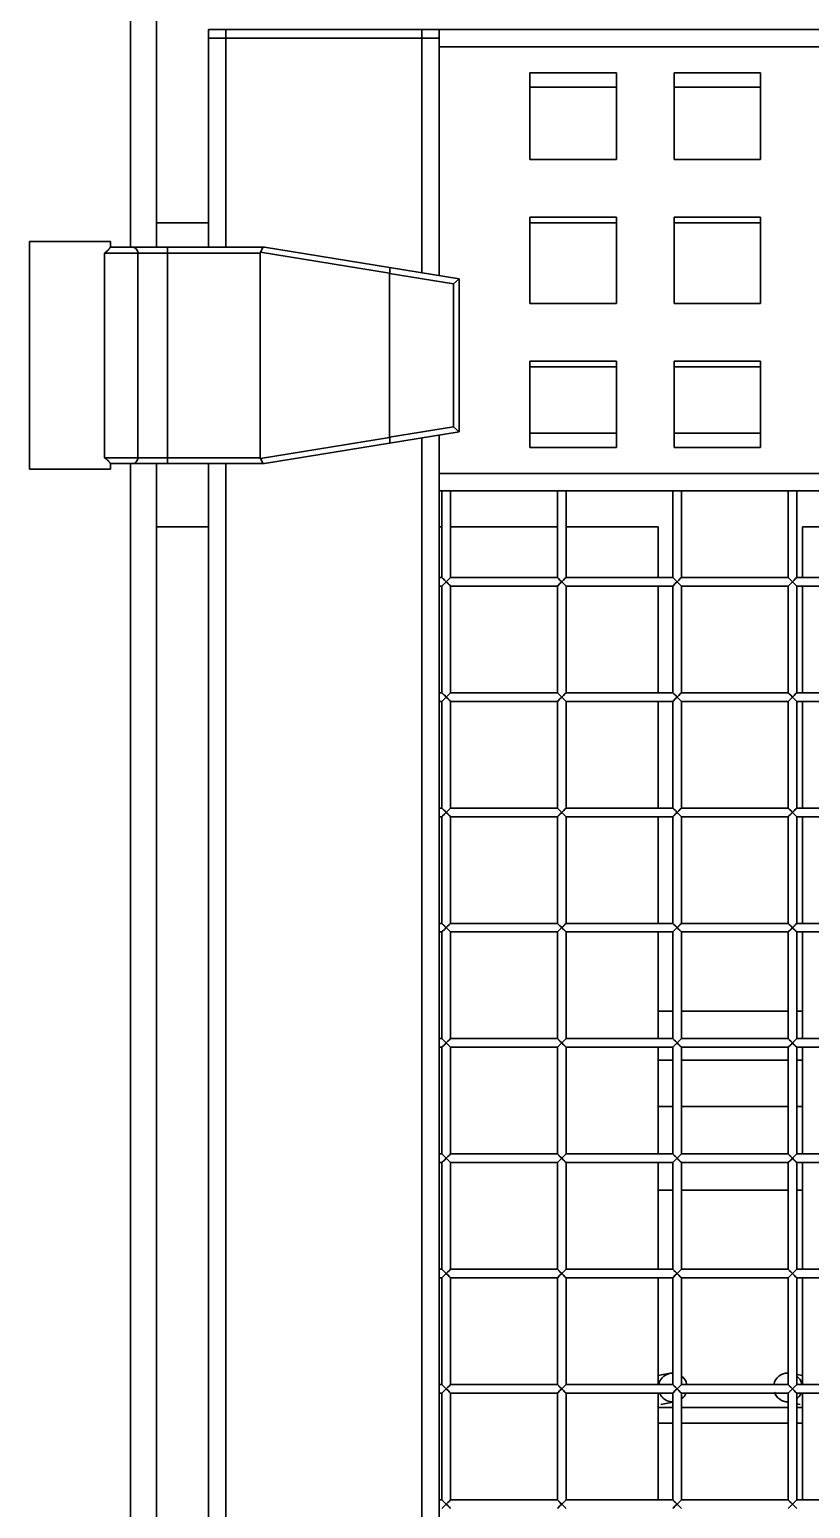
# Model space of a CAD drawing. Header units: millimetres. Extents: x 32496 to 166256, y 3504 to 23939.
# Drawn here: x 46751 to 47021, y 12787 to 13300 of the extents above; entities that cross this region are included whole.
import ezdxf

# ---------------------------------------------------------------- set-up
doc = ezdxf.new("R2010")
doc.units = ezdxf.units.MM
doc.layers.get('0').update_dxf_attribs({"lineweight": 35})

msp = doc.modelspace()

# ---------------------------------------------------------------- linework, layer by layer
at = {"linetype": 'Continuous'}
for p, q in [((46785.64, 13396.575), (46785.64, 13224.575)), ((46794.64, 13316.575), (46794.64, 13224.575)), ((46812.64, 13297.075), (46812.64, 13300.075)), ((46892.64, 13300.075), (46812.64, 13300.075)), ((46812.64, 13224.575), (46812.64, 13297.075)), ((46892.64, 13297.075), (46812.64, 13297.075)), ((46812.64, 13297.075), (46892.64, 13297.075)), ((46818.64, 13300.075), (46818.64, 13297.075)), ((46818.64, 13297.075), (46818.64, 13224.575)), ((46886.64, 13297.075), (46886.64, 13300.075)), ((46886.64, 13215.694), (46886.64, 13297.075)), ((46892.64, 13214.716), (46892.64, 13300.075)), ((46892.64, 13300.075), (47518.64, 13300.075)), ((47518.64, 13294.075), (46892.64, 13294.075)), ((46924.14, 13285.075), (46924.14, 13255.075)), ((46954.14, 13285.075), (46924.14, 13285.075)), ((46954.14, 13255.075), (46954.14, 13285.075)), ((46974.14, 13285.075), (46974.14, 13255.075)), ((47004.14, 13285.075), (46974.14, 13285.075)), ((47004.14, 13255.075), (47004.14, 13285.075)), ((46924.14, 13280.075), (46954.14, 13280.075)), ((46974.14, 13280.075), (47004.14, 13280.075)), ((46924.14, 13255.075), (46954.14, 13255.075)), ((46974.14, 13255.075), (47004.14, 13255.075)), ((46924.14, 13235.075), (46924.14, 13205.075)), ((46954.14, 13235.075), (46924.14, 13235.075)), ((46954.14, 13205.075), (46954.14, 13235.075)), ((46974.14, 13235.075), (46974.14, 13205.075)), ((47004.14, 13235.075), (46974.14, 13235.075)), ((47004.14, 13205.075), (47004.14, 13235.075)), ((46794.64, 13233.075), (46812.64, 13233.075)), ((46924.14, 13233.075), (46954.14, 13233.075)), ((46974.14, 13233.075), (47004.14, 13233.075)), ((46750.64, 13147.575), (46750.64, 13226.575)), ((46778.64, 13226.575), (46750.64, 13226.575)), ((46778.64, 13224.575), (46778.64, 13226.575)), ((46778.64, 13224.575), (46832.14, 13224.575)), ((46798.463, 13224.575), (46798.463, 13149.575)), ((46832.14, 13224.575), (46899.64, 13213.575)), ((46776.671, 13222.575), (46776.671, 13151.575)), ((46830.64, 13222.575), (46776.671, 13222.575)), ((46788.151, 13151.575), (46788.151, 13222.575)), ((46830.64, 13222.575), (46830.64, 13151.575)), ((46830.721, 13222.858), (46875.446, 13215.57)), ((46875.44, 13215.493), (46875.44, 13158.658)), ((46875.44, 13215.493), (46897.64, 13211.875)), ((46899.64, 13213.575), (46897.64, 13211.875)), ((46897.64, 13162.276), (46897.64, 13211.875)), ((46899.64, 13213.575), (46899.64, 13160.575)), ((46924.14, 13205.075), (46954.14, 13205.075)), ((46974.14, 13205.075), (47004.14, 13205.075)), ((46924.14, 13185.075), (46924.14, 13155.075)), ((46954.14, 13185.075), (46924.14, 13185.075)), ((46924.14, 13183.075), (46954.14, 13183.075)), ((46954.14, 13155.075), (46954.14, 13185.075)), ((46974.14, 13185.075), (46974.14, 13155.075)), ((47004.14, 13185.075), (46974.14, 13185.075)), ((46974.14, 13183.075), (47004.14, 13183.075)), ((47004.14, 13155.075), (47004.14, 13185.075)), ((46875.446, 13158.581), (46830.721, 13151.293)), ((46832.14, 13149.575), (46899.64, 13160.575)), ((46897.64, 13162.276), (46875.44, 13158.658)), ((46886.64, 12515.694), (46886.64, 13158.457)), ((46892.64, 13140.075), (46892.64, 13159.435)), ((46899.64, 13160.575), (46897.64, 13162.276)), ((46954.14, 13160.075), (46924.14, 13160.075)), ((47004.14, 13160.075), (46974.14, 13160.075)), ((46924.14, 13155.075), (46954.14, 13155.075)), ((46974.14, 13155.075), (47004.14, 13155.075)), ((46750.64, 13147.575), (46778.64, 13147.575)), ((46776.671, 13151.575), (46830.64, 13151.575)), ((46778.64, 13149.576), (46778.64, 13147.575)), ((46778.64, 13149.575), (46832.14, 13149.575)), ((46785.64, 13149.575), (46785.64, 12524.575)), ((46794.64, 13149.575), (46794.64, 12524.575)), ((46812.64, 12524.575), (46812.64, 13149.575)), ((46818.64, 13149.575), (46818.64, 12524.575)), ((46892.64, 13146.075), (47518.64, 13146.075)), ((46892.64, 13140.075), (46892.64, 12514.553)), ((47518.64, 13140.075), (46892.64, 13140.075)), ((46893.64, 13140.075), (46893.64, 13110.075)), ((46896.64, 13140.075), (46896.64, 13110.075)), ((46933.64, 13140.075), (46933.64, 13110.075)), ((46936.64, 13140.075), (46936.64, 13110.075)), ((46973.64, 13140.075), (46973.64, 13110.075)), ((46976.64, 13140.075), (46976.64, 13110.075)), ((47013.64, 13140.075), (47013.64, 13110.075)), ((47016.64, 13140.075), (47016.64, 13110.075)), ((46812.64, 13127.575), (46794.64, 13127.575)), ((46893.64, 13127.575), (46892.64, 13127.575)), ((46933.64, 13127.575), (46896.64, 13127.575)), ((46968.64, 13127.575), (46936.64, 13127.575)), ((46968.64, 13110.075), (46968.64, 13127.575)), ((47018.64, 13127.575), (47018.64, 13110.075)), ((47053.64, 13127.575), (47018.64, 13127.575)), ((46892.64, 13110.075), (46893.64, 13110.075)), ((46892.64, 13107.075), (46893.64, 13107.075)), ((46893.64, 13107.075), (46896.64, 13110.075)), ((46893.64, 13110.075), (46896.64, 13107.075)), ((46893.64, 13107.075), (46893.64, 13070.075)), ((46893.756, 13107.192), (46894.55, 13107.986)), ((46894.55, 13107.986), (46895.14, 13108.575)), ((46896.64, 13110.075), (46896.209, 13109.645)), ((46896.64, 13110.075), (46933.64, 13110.075)), ((46896.64, 13107.075), (46896.64, 13070.075)), ((46896.64, 13107.075), (46933.64, 13107.075)), ((46933.64, 13107.075), (46936.64, 13110.075)), ((46933.64, 13110.075), (46936.64, 13107.075)), ((46933.64, 13107.075), (46933.64, 13070.075)), ((46933.756, 13107.192), (46934.55, 13107.986)), ((46934.55, 13107.986), (46935.14, 13108.575)), ((46936.64, 13110.075), (46936.209, 13109.645)), ((46936.64, 13110.075), (46973.64, 13110.075)), ((46936.64, 13107.075), (46936.64, 13070.075)), ((46936.64, 13107.075), (46973.64, 13107.075)), ((46968.64, 13070.075), (46968.64, 13107.075)), ((46973.64, 13107.075), (46976.64, 13110.075)), ((46973.64, 13110.075), (46976.64, 13107.075)), ((46973.64, 13107.075), (46973.64, 13070.075)), ((46973.756, 13107.192), (46974.55, 13107.986)), ((46974.55, 13107.986), (46975.14, 13108.575)), ((46976.64, 13110.075), (46976.209, 13109.645)), ((46976.64, 13110.075), (47013.64, 13110.075)), ((46976.64, 13107.075), (46976.64, 13070.075)), ((46976.64, 13107.075), (47013.64, 13107.075)), ((47013.64, 13107.075), (47016.64, 13110.075)), ((47013.64, 13110.075), (47016.64, 13107.075)), ((47013.64, 13107.075), (47013.64, 13070.075)), ((47013.756, 13107.192), (47014.55, 13107.986)), ((47014.55, 13107.986), (47015.14, 13108.575)), ((47016.64, 13110.075), (47016.209, 13109.645)), ((47016.64, 13110.075), (47053.64, 13110.075)), ((47016.64, 13107.075), (47016.64, 13070.075)), ((47016.64, 13107.075), (47053.64, 13107.075)), ((47018.64, 13107.075), (47018.64, 13070.075)), ((46892.64, 13070.075), (46893.64, 13070.075)), ((46893.64, 13067.075), (46896.64, 13070.075)), ((46893.64, 13070.075), (46896.64, 13067.075)), ((46896.64, 13070.075), (46896.209, 13069.645)), ((46896.64, 13070.075), (46933.64, 13070.075)), ((46933.64, 13067.075), (46936.64, 13070.075)), ((46933.64, 13070.075), (46936.64, 13067.075)), ((46936.64, 13070.075), (46936.209, 13069.645)), ((46936.64, 13070.075), (46973.64, 13070.075)), ((46973.64, 13067.075), (46976.64, 13070.075)), ((46973.64, 13070.075), (46976.64, 13067.075)), ((46976.64, 13070.075), (46976.209, 13069.645)), ((46976.64, 13070.075), (47013.64, 13070.075)), ((47013.64, 13067.075), (47016.64, 13070.075)), ((47013.64, 13070.075), (47016.64, 13067.075)), ((47016.64, 13070.075), (47016.209, 13069.645)), ((47016.64, 13070.075), (47053.64, 13070.075)), ((46892.64, 13067.075), (46893.64, 13067.075)), ((46893.64, 13067.075), (46893.64, 13030.075)), ((46893.756, 13067.192), (46894.55, 13067.986)), ((46894.55, 13067.986), (46895.14, 13068.575)), ((46896.64, 13067.075), (46896.64, 13030.075)), ((46896.64, 13067.075), (46933.64, 13067.075)), ((46933.64, 13067.075), (46933.64, 13030.075)), ((46933.756, 13067.192), (46934.55, 13067.986)), ((46934.55, 13067.986), (46935.14, 13068.575)), ((46936.64, 13067.075), (46936.64, 13030.075)), ((46936.64, 13067.075), (46973.64, 13067.075)), ((46968.64, 13030.075), (46968.64, 13067.075)), ((46973.64, 13067.075), (46973.64, 13030.075)), ((46973.756, 13067.192), (46974.55, 13067.986)), ((46974.55, 13067.986), (46975.14, 13068.575)), ((46976.64, 13067.075), (46976.64, 13030.075)), ((46976.64, 13067.075), (47013.64, 13067.075)), ((47013.64, 13067.075), (47013.64, 13030.075)), ((47013.756, 13067.192), (47014.55, 13067.986)), ((47014.55, 13067.986), (47015.14, 13068.575)), ((47016.64, 13067.075), (47016.64, 13030.075)), ((47016.64, 13067.075), (47053.64, 13067.075)), ((47018.64, 13067.075), (47018.64, 13030.075)), ((46892.64, 13030.075), (46893.64, 13030.075)), ((46893.64, 13027.075), (46896.64, 13030.075)), ((46893.64, 13030.075), (46896.64, 13027.075)), ((46896.64, 13030.075), (46896.209, 13029.645)), ((46896.64, 13030.075), (46933.64, 13030.075)), ((46933.64, 13027.075), (46936.64, 13030.075)), ((46933.64, 13030.075), (46936.64, 13027.075)), ((46936.64, 13030.075), (46936.209, 13029.645)), ((46936.64, 13030.075), (46973.64, 13030.075)), ((46973.64, 13027.075), (46976.64, 13030.075)), ((46973.64, 13030.075), (46976.64, 13027.075)), ((46976.64, 13030.075), (46976.209, 13029.645)), ((46976.64, 13030.075), (47013.64, 13030.075)), ((47013.64, 13027.075), (47016.64, 13030.075)), ((47013.64, 13030.075), (47016.64, 13027.075)), ((47016.64, 13030.075), (47016.209, 13029.645)), ((47016.64, 13030.075), (47053.64, 13030.075)), ((46892.64, 13027.075), (46893.64, 13027.075)), ((46893.64, 13027.075), (46893.64, 12990.075)), ((46893.756, 13027.192), (46894.55, 13027.986)), ((46894.55, 13027.986), (46895.14, 13028.575)), ((46896.64, 13027.075), (46896.64, 12990.075)), ((46896.64, 13027.075), (46933.64, 13027.075)), ((46933.64, 13027.075), (46933.64, 12990.075)), ((46933.756, 13027.192), (46934.55, 13027.986)), ((46934.55, 13027.986), (46935.14, 13028.575)), ((46936.64, 13027.075), (46936.64, 12990.075)), ((46936.64, 13027.075), (46973.64, 13027.075)), ((46968.64, 12990.075), (46968.64, 13027.075)), ((46973.64, 13027.075), (46973.64, 12990.075)), ((46973.756, 13027.192), (46974.55, 13027.986)), ((46974.55, 13027.986), (46975.14, 13028.575)), ((46976.64, 13027.075), (46976.64, 12990.075)), ((46976.64, 13027.075), (47013.64, 13027.075)), ((47013.64, 13027.075), (47013.64, 12990.075)), ((47013.756, 13027.192), (47014.55, 13027.986)), ((47014.55, 13027.986), (47015.14, 13028.575)), ((47016.64, 13027.075), (47016.64, 12990.075)), ((47016.64, 13027.075), (47053.64, 13027.075)), ((47018.64, 13027.075), (47018.64, 12990.075)), ((46892.64, 12990.075), (46893.64, 12990.075)), ((46893.64, 12987.075), (46896.64, 12990.075)), ((46893.64, 12990.075), (46896.64, 12987.075)), ((46893.756, 12987.192), (46894.55, 12987.986)), ((46894.55, 12987.986), (46895.14, 12988.575)), ((46896.64, 12990.075), (46896.209, 12989.645)), ((46896.64, 12990.075), (46933.64, 12990.075)), ((46933.64, 12987.075), (46936.64, 12990.075)), ((46933.64, 12990.075), (46936.64, 12987.075)), ((46933.756, 12987.192), (46934.55, 12987.986)), ((46934.55, 12987.986), (46935.14, 12988.575)), ((46936.64, 12990.075), (46936.209, 12989.645)), ((46936.64, 12990.075), (46973.64, 12990.075)), ((46973.64, 12987.075), (46976.64, 12990.075)), ((46973.64, 12990.075), (46976.64, 12987.075)), ((46973.756, 12987.192), (46974.55, 12987.986)), ((46974.55, 12987.986), (46975.14, 12988.575)), ((46976.64, 12990.075), (46976.209, 12989.645)), ((46976.64, 12990.075), (47013.64, 12990.075)), ((47013.64, 12987.075), (47016.64, 12990.075)), ((47013.64, 12990.075), (47016.64, 12987.075)), ((47013.756, 12987.192), (47014.55, 12987.986)), ((47014.55, 12987.986), (47015.14, 12988.575)), ((47016.64, 12990.075), (47016.209, 12989.645)), ((47016.64, 12990.075), (47053.64, 12990.075)), ((46892.64, 12987.075), (46893.64, 12987.075)), ((46893.64, 12987.075), (46893.64, 12950.075)), ((46896.64, 12987.075), (46896.64, 12950.075)), ((46896.64, 12987.075), (46933.64, 12987.075)), ((46933.64, 12987.075), (46933.64, 12950.075)), ((46936.64, 12987.075), (46936.64, 12950.075)), ((46936.64, 12987.075), (46973.64, 12987.075)), ((46968.64, 12950.075), (46968.64, 12987.075)), ((46973.64, 12987.075), (46973.64, 12950.075)), ((46976.64, 12987.075), (46976.64, 12950.075)), ((46976.64, 12987.075), (47013.64, 12987.075)), ((47013.64, 12987.075), (47013.64, 12950.075)), ((47016.64, 12987.075), (47053.64, 12987.075)), ((47016.64, 12987.075), (47016.64, 12950.075)), ((47018.64, 12987.075), (47018.64, 12950.075)), ((46973.64, 12959.575), (46968.64, 12959.575)), ((47013.64, 12959.575), (46976.64, 12959.575)), ((47018.64, 12959.575), (47016.64, 12959.575)), ((46892.64, 12950.075), (46893.64, 12950.075)), ((46892.64, 12947.075), (46893.64, 12947.075)), ((46893.64, 12947.075), (46896.64, 12950.075)), ((46893.64, 12950.075), (46896.64, 12947.075)), ((46893.64, 12947.075), (46893.64, 12910.075)), ((46893.756, 12947.192), (46894.55, 12947.986)), ((46894.55, 12947.986), (46895.14, 12948.575)), ((46896.64, 12950.075), (46896.209, 12949.645)), ((46896.64, 12950.075), (46933.64, 12950.075)), ((46896.64, 12947.075), (46896.64, 12910.075)), ((46896.64, 12947.075), (46933.64, 12947.075)), ((46933.64, 12947.075), (46936.64, 12950.075)), ((46933.64, 12950.075), (46936.64, 12947.075)), ((46933.64, 12947.075), (46933.64, 12910.075)), ((46933.756, 12947.192), (46934.55, 12947.986)), ((46934.55, 12947.986), (46935.14, 12948.575)), ((46936.64, 12950.075), (46936.209, 12949.645)), ((46936.64, 12950.075), (46973.64, 12950.075)), ((46936.64, 12947.075), (46936.64, 12910.075)), ((46936.64, 12947.075), (46973.64, 12947.075)), ((46968.64, 12910.075), (46968.64, 12947.075)), ((46973.64, 12947.075), (46976.64, 12950.075)), ((46973.64, 12950.075), (46976.64, 12947.075)), ((46973.64, 12947.075), (46973.64, 12910.075)), ((46973.756, 12947.192), (46974.55, 12947.986)), ((46974.55, 12947.986), (46975.14, 12948.575)), ((46976.64, 12950.075), (46976.209, 12949.645)), ((46976.64, 12950.075), (47013.64, 12950.075)), ((46976.64, 12947.075), (46976.64, 12910.075)), ((46976.64, 12947.075), (47013.64, 12947.075)), ((47013.64, 12947.075), (47016.64, 12950.075)), ((47013.64, 12950.075), (47016.64, 12947.075)), ((47013.64, 12947.075), (47013.64, 12910.075)), ((47013.756, 12947.192), (47014.55, 12947.986)), ((47014.55, 12947.986), (47015.14, 12948.575)), ((47016.64, 12950.075), (47016.209, 12949.645)), ((47016.64, 12950.075), (47053.64, 12950.075)), ((47016.64, 12947.075), (47053.64, 12947.075)), ((47016.64, 12947.075), (47016.64, 12910.075)), ((47018.64, 12947.075), (47018.64, 12910.075)), ((46973.64, 12942.575), (46968.64, 12942.575)), ((47013.64, 12942.575), (46976.64, 12942.575)), ((47018.64, 12942.575), (47016.64, 12942.575)), ((46973.64, 12926.575), (46968.64, 12926.575)), ((47013.64, 12926.575), (46976.64, 12926.575)), ((47018.64, 12926.575), (47016.64, 12926.575)), ((46892.64, 12910.075), (46893.64, 12910.075)), ((46892.64, 12907.075), (46893.64, 12907.075)), ((46893.64, 12907.075), (46896.64, 12910.075)), ((46893.64, 12910.075), (46896.64, 12907.075)), ((46893.64, 12907.075), (46893.64, 12870.075)), ((46893.756, 12907.192), (46894.55, 12907.986)), ((46894.55, 12907.986), (46895.14, 12908.575)), ((46896.64, 12910.075), (46896.209, 12909.645)), ((46896.64, 12910.075), (46933.64, 12910.075)), ((46896.64, 12907.075), (46896.64, 12870.075)), ((46896.64, 12907.075), (46933.64, 12907.075)), ((46933.64, 12907.075), (46936.64, 12910.075)), ((46933.64, 12910.075), (46936.64, 12907.075)), ((46933.64, 12907.075), (46933.64, 12870.075)), ((46933.756, 12907.192), (46934.55, 12907.986)), ((46934.55, 12907.986), (46935.14, 12908.575)), ((46936.64, 12910.075), (46936.209, 12909.645)), ((46936.64, 12910.075), (46973.64, 12910.075)), ((46936.64, 12907.075), (46936.64, 12870.075)), ((46936.64, 12907.075), (46973.64, 12907.075)), ((46968.64, 12870.075), (46968.64, 12907.075)), ((46973.64, 12907.075), (46976.64, 12910.075)), ((46973.64, 12910.075), (46976.64, 12907.075)), ((46973.64, 12907.075), (46973.64, 12870.075)), ((46973.756, 12907.192), (46974.55, 12907.986)), ((46974.55, 12907.986), (46975.14, 12908.575)), ((46976.64, 12910.075), (46976.209, 12909.645)), ((46976.64, 12910.075), (47013.64, 12910.075)), ((46976.64, 12907.075), (46976.64, 12870.075)), ((46976.64, 12907.075), (47013.64, 12907.075)), ((47013.64, 12907.075), (47016.64, 12910.075)), ((47013.64, 12910.075), (47016.64, 12907.075)), ((47013.64, 12907.075), (47013.64, 12870.075)), ((47013.756, 12907.192), (47014.55, 12907.986)), ((47014.55, 12907.986), (47015.14, 12908.575)), ((47016.64, 12910.075), (47016.209, 12909.645)), ((47016.64, 12910.075), (47053.64, 12910.075)), ((47016.64, 12907.075), (47053.64, 12907.075)), ((47016.64, 12907.075), (47016.64, 12870.075)), ((47018.64, 12907.075), (47018.64, 12870.075)), ((46973.64, 12897.575), (46968.64, 12897.575)), ((47013.64, 12897.575), (46976.64, 12897.575)), ((47018.64, 12897.575), (47016.64, 12897.575)), ((46892.64, 12870.075), (46893.64, 12870.075)), ((46893.64, 12867.075), (46896.64, 12870.075)), ((46893.64, 12870.075), (46896.64, 12867.075)), ((46896.64, 12870.075), (46896.209, 12869.645)), ((46896.64, 12870.075), (46933.64, 12870.075)), ((46933.64, 12867.075), (46936.64, 12870.075)), ((46933.64, 12870.075), (46936.64, 12867.075)), ((46936.64, 12870.075), (46936.209, 12869.645)), ((46936.64, 12870.075), (46973.64, 12870.075)), ((46973.64, 12867.075), (46976.64, 12870.075)), ((46973.64, 12870.075), (46976.64, 12867.075)), ((46976.64, 12870.075), (46976.209, 12869.645)), ((46976.64, 12870.075), (47013.64, 12870.075)), ((47013.64, 12867.075), (47016.64, 12870.075)), ((47013.64, 12870.075), (47016.64, 12867.075)), ((47016.64, 12870.075), (47016.209, 12869.645)), ((47016.64, 12870.075), (47053.64, 12870.075)), ((46892.64, 12867.075), (46893.64, 12867.075)), ((46893.64, 12867.075), (46893.64, 12830.075)), ((46893.756, 12867.192), (46894.55, 12867.986)), ((46894.55, 12867.986), (46895.14, 12868.575)), ((46896.64, 12867.075), (46896.64, 12830.075)), ((46896.64, 12867.075), (46933.64, 12867.075)), ((46933.64, 12867.075), (46933.64, 12830.075)), ((46933.756, 12867.192), (46934.55, 12867.986)), ((46934.55, 12867.986), (46935.14, 12868.575)), ((46936.64, 12867.075), (46936.64, 12830.075)), ((46936.64, 12867.075), (46973.64, 12867.075)), ((46968.64, 12830.075), (46968.64, 12867.075)), ((46973.64, 12867.075), (46973.64, 12830.075)), ((46973.756, 12867.192), (46974.55, 12867.986)), ((46974.55, 12867.986), (46975.14, 12868.575)), ((46976.64, 12867.075), (46976.64, 12830.075)), ((46976.64, 12867.075), (47013.64, 12867.075)), ((47013.64, 12867.075), (47013.64, 12830.075)), ((47013.756, 12867.192), (47014.55, 12867.986)), ((47014.55, 12867.986), (47015.14, 12868.575)), ((47016.64, 12867.075), (47053.64, 12867.075)), ((47016.64, 12867.075), (47016.64, 12830.075)), ((47018.64, 12867.075), (47018.64, 12830.075)), ((46892.64, 12830.075), (46893.64, 12830.075)), ((46893.64, 12827.075), (46896.64, 12830.075)), ((46893.64, 12830.075), (46896.64, 12827.075)), ((46896.64, 12830.075), (46896.209, 12829.645)), ((46896.64, 12830.075), (46933.64, 12830.075)), ((46933.64, 12827.075), (46936.64, 12830.075)), ((46933.64, 12830.075), (46936.64, 12827.075)), ((46936.64, 12830.075), (46936.209, 12829.645)), ((46936.64, 12830.075), (46973.64, 12830.075)), ((46968.64, 12833.208), (46972.725, 12834.002)), ((46973.64, 12827.075), (46976.64, 12830.075)), ((46973.64, 12830.075), (46976.64, 12827.075)), ((46976.64, 12830.075), (46976.209, 12829.645)), ((46976.64, 12830.075), (47013.64, 12830.075)), ((47013.64, 12827.075), (47016.64, 12830.075)), ((47013.64, 12830.075), (47016.64, 12827.075)), ((47016.64, 12830.075), (47016.209, 12829.645)), ((47016.64, 12833.597), (47018.64, 12833.208)), ((47016.64, 12830.075), (47053.64, 12830.075)), ((46892.64, 12827.075), (46893.64, 12827.075)), ((46893.64, 12827.075), (46893.64, 12790.075)), ((46893.756, 12827.192), (46894.55, 12827.986)), ((46894.55, 12827.986), (46895.14, 12828.575)), ((46896.64, 12827.075), (46896.64, 12790.075)), ((46896.64, 12827.075), (46933.64, 12827.075)), ((46933.64, 12827.075), (46933.64, 12790.075)), ((46933.756, 12827.192), (46934.55, 12827.986)), ((46934.55, 12827.986), (46935.14, 12828.575)), ((46936.64, 12827.075), (46936.64, 12790.075)), ((46936.64, 12827.075), (46973.64, 12827.075)), ((46968.64, 12790.075), (46968.64, 12827.075)), ((46969.495, 12823.187), (46973.64, 12823.993)), ((46973.64, 12827.075), (46973.64, 12790.075)), ((46973.756, 12827.192), (46974.55, 12827.986)), ((46974.55, 12827.986), (46975.14, 12828.575)), ((46976.64, 12827.075), (46976.64, 12790.075)), ((46976.64, 12827.075), (47013.64, 12827.075)), ((47012.646, 12824.186), (47013.64, 12823.993)), ((47013.64, 12827.075), (47013.64, 12790.075)), ((47013.756, 12827.192), (47014.55, 12827.986)), ((47014.55, 12827.986), (47015.14, 12828.575)), ((47016.64, 12827.075), (47053.64, 12827.075)), ((47016.64, 12827.075), (47016.64, 12790.075)), ((47018.64, 12827.075), (47018.64, 12790.075)), ((46968.64, 12822.138), (46973.64, 12822.138)), ((46976.64, 12822.138), (47013.64, 12822.138)), ((47016.64, 12823.41), (47017.785, 12823.187)), ((47016.64, 12822.138), (47018.64, 12822.138)), ((46973.64, 12816.7), (46968.64, 12816.7)), ((47013.64, 12816.7), (46976.64, 12816.7)), ((47018.64, 12816.7), (47016.64, 12816.7)), ((46892.64, 12790.075), (46893.64, 12790.075)), ((46893.64, 12787.075), (46896.64, 12790.075)), ((46893.64, 12790.075), (46896.64, 12787.075)), ((46893.756, 12787.192), (46894.55, 12787.986)), ((46894.55, 12787.986), (46895.14, 12788.575)), ((46896.64, 12790.075), (46896.209, 12789.645)), ((46896.64, 12790.075), (46933.64, 12790.075)), ((46933.64, 12787.075), (46936.64, 12790.075)), ((46933.64, 12790.075), (46936.64, 12787.075)), ((46933.756, 12787.192), (46934.55, 12787.986)), ((46934.55, 12787.986), (46935.14, 12788.575)), ((46936.64, 12790.075), (46936.209, 12789.645)), ((46936.64, 12790.075), (46973.64, 12790.075)), ((46973.64, 12787.075), (46976.64, 12790.075)), ((46973.64, 12790.075), (46976.64, 12787.075)), ((46973.756, 12787.192), (46974.55, 12787.986)), ((46974.55, 12787.986), (46975.14, 12788.575)), ((46976.64, 12790.075), (46976.209, 12789.645)), ((46976.64, 12790.075), (47013.64, 12790.075)), ((47013.64, 12787.075), (47016.64, 12790.075)), ((47013.64, 12790.075), (47016.64, 12787.075)), ((47013.756, 12787.192), (47014.55, 12787.986)), ((47014.55, 12787.986), (47015.14, 12788.575)), ((47016.64, 12790.075), (47016.209, 12789.645)), ((47016.64, 12790.075), (47053.64, 12790.075))]:
    msp.add_line(p, q, dxfattribs=at)
for points in [[(46895.14, 13108.575), (46894.553, 13109.162), (46894.077, 13109.638)], [(46896.209, 13109.645), (46895.72, 13109.155), (46895.14, 13108.575)], [(46895.14, 13108.575), (46895.731, 13107.985), (46896.2, 13107.515), (46896.64, 13107.075)], [(46935.14, 13108.575), (46934.553, 13109.162), (46934.077, 13109.638)], [(46936.209, 13109.645), (46935.72, 13109.155), (46935.14, 13108.575)], [(46935.14, 13108.575), (46935.731, 13107.985), (46936.2, 13107.515), (46936.64, 13107.075)], [(46975.14, 13108.575), (46974.553, 13109.162), (46974.077, 13109.638)], [(46976.209, 13109.645), (46975.72, 13109.155), (46975.14, 13108.575)], [(46975.14, 13108.575), (46975.731, 13107.985), (46976.2, 13107.515), (46976.64, 13107.075)], [(47015.14, 13108.575), (47014.553, 13109.162), (47014.077, 13109.638)], [(47016.209, 13109.645), (47015.72, 13109.155), (47015.14, 13108.575)], [(47015.14, 13108.575), (47015.731, 13107.985), (47016.2, 13107.515), (47016.64, 13107.075)], [(46895.14, 13068.575), (46894.553, 13069.162), (46894.077, 13069.638)], [(46896.209, 13069.645), (46895.72, 13069.155), (46895.14, 13068.575)], [(46895.14, 13068.575), (46895.731, 13067.985), (46896.2, 13067.515), (46896.64, 13067.075)], [(46935.14, 13068.575), (46934.553, 13069.162), (46934.077, 13069.638)], [(46936.209, 13069.645), (46935.72, 13069.155), (46935.14, 13068.575)], [(46935.14, 13068.575), (46935.731, 13067.985), (46936.2, 13067.515), (46936.64, 13067.075)], [(46975.14, 13068.575), (46974.553, 13069.162), (46974.077, 13069.638)], [(46976.209, 13069.645), (46975.72, 13069.155), (46975.14, 13068.575)], [(46975.14, 13068.575), (46975.731, 13067.985), (46976.2, 13067.515), (46976.64, 13067.075)], [(47015.14, 13068.575), (47014.553, 13069.162), (47014.077, 13069.638)], [(47016.209, 13069.645), (47015.72, 13069.155), (47015.14, 13068.575)], [(47015.14, 13068.575), (47015.731, 13067.985), (47016.2, 13067.515)], [(46895.14, 13028.575), (46894.553, 13029.162), (46894.077, 13029.638)], [(46896.209, 13029.645), (46895.72, 13029.155), (46895.14, 13028.575)], [(46935.14, 13028.575), (46934.553, 13029.162), (46934.077, 13029.638)], [(46936.209, 13029.645), (46935.72, 13029.155), (46935.14, 13028.575)], [(46975.14, 13028.575), (46974.553, 13029.162), (46974.077, 13029.638)], [(46976.209, 13029.645), (46975.72, 13029.155), (46975.14, 13028.575)], [(47015.14, 13028.575), (47014.553, 13029.162), (47014.077, 13029.638)], [(47016.209, 13029.645), (47015.72, 13029.155), (47015.14, 13028.575)], [(46895.14, 13028.575), (46895.731, 13027.985), (46896.2, 13027.515), (46896.64, 13027.075)], [(46935.14, 13028.575), (46935.731, 13027.985), (46936.2, 13027.515), (46936.64, 13027.075)], [(46975.14, 13028.575), (46975.731, 13027.985), (46976.2, 13027.515)], [(47015.14, 13028.575), (47015.731, 13027.985), (47016.2, 13027.515)], [(46895.14, 12988.575), (46894.553, 12989.162), (46894.077, 12989.638)], [(46896.209, 12989.645), (46895.72, 12989.155), (46895.14, 12988.575)], [(46895.14, 12988.575), (46895.731, 12987.985), (46896.2, 12987.515), (46896.64, 12987.075)], [(46935.14, 12988.575), (46934.553, 12989.162), (46934.077, 12989.638)], [(46936.209, 12989.645), (46935.72, 12989.155), (46935.14, 12988.575)], [(46935.14, 12988.575), (46935.731, 12987.985), (46936.2, 12987.515)], [(46975.14, 12988.575), (46974.553, 12989.162), (46974.077, 12989.638)], [(46976.209, 12989.645), (46975.72, 12989.155), (46975.14, 12988.575)], [(46975.14, 12988.575), (46975.731, 12987.985), (46976.2, 12987.515)], [(47015.14, 12988.575), (47014.553, 12989.162), (47014.077, 12989.638)], [(47016.209, 12989.645), (47015.72, 12989.155), (47015.14, 12988.575)], [(47015.14, 12988.575), (47015.731, 12987.985), (47016.2, 12987.515), (47016.525, 12987.19)], [(46895.14, 12948.575), (46894.553, 12949.162), (46894.077, 12949.638)], [(46896.209, 12949.645), (46895.72, 12949.155), (46895.14, 12948.575)], [(46895.14, 12948.575), (46895.731, 12947.985), (46896.2, 12947.515), (46896.64, 12947.075)], [(46935.14, 12948.575), (46934.553, 12949.162), (46934.077, 12949.638)], [(46936.209, 12949.645), (46935.72, 12949.155), (46935.14, 12948.575)], [(46935.14, 12948.575), (46935.731, 12947.985), (46936.2, 12947.515)], [(46975.14, 12948.575), (46974.553, 12949.162), (46974.077, 12949.638)], [(46976.209, 12949.645), (46975.72, 12949.155), (46975.14, 12948.575)], [(46975.14, 12948.575), (46975.731, 12947.985), (46976.2, 12947.515), (46976.525, 12947.19)], [(47015.14, 12948.575), (47014.553, 12949.162), (47014.077, 12949.638)], [(47016.209, 12949.645), (47015.72, 12949.155), (47015.14, 12948.575)], [(47015.14, 12948.575), (47015.731, 12947.985), (47016.2, 12947.515), (47016.525, 12947.19)], [(46895.14, 12908.575), (46894.553, 12909.162), (46894.077, 12909.638)], [(46896.209, 12909.645), (46895.72, 12909.155), (46895.14, 12908.575)], [(46895.14, 12908.575), (46895.731, 12907.985), (46896.2, 12907.515), (46896.525, 12907.19)], [(46935.14, 12908.575), (46934.553, 12909.162), (46934.077, 12909.638)], [(46936.209, 12909.645), (46935.72, 12909.155), (46935.14, 12908.575)], [(46935.14, 12908.575), (46935.731, 12907.985), (46936.2, 12907.515), (46936.525, 12907.19)], [(46975.14, 12908.575), (46974.553, 12909.162), (46974.077, 12909.638)], [(46976.209, 12909.645), (46975.72, 12909.155), (46975.14, 12908.575)], [(46975.14, 12908.575), (46975.731, 12907.985), (46976.2, 12907.515), (46976.525, 12907.19)], [(47015.14, 12908.575), (47014.553, 12909.162), (47014.077, 12909.638)], [(47016.209, 12909.645), (47015.72, 12909.155), (47015.14, 12908.575)], [(47015.14, 12908.575), (47015.731, 12907.985), (47016.2, 12907.515), (47016.525, 12907.19)], [(46895.14, 12868.575), (46894.553, 12869.162), (46894.077, 12869.638)], [(46896.209, 12869.645), (46895.72, 12869.155), (46895.14, 12868.575)], [(46895.14, 12868.575), (46895.731, 12867.985), (46896.2, 12867.515), (46896.525, 12867.19)], [(46935.14, 12868.575), (46934.553, 12869.162), (46934.077, 12869.638)], [(46936.209, 12869.645), (46935.72, 12869.155), (46935.14, 12868.575)], [(46935.14, 12868.575), (46935.731, 12867.985), (46936.2, 12867.515), (46936.525, 12867.19)], [(46975.14, 12868.575), (46974.553, 12869.162), (46974.077, 12869.638)], [(46976.209, 12869.645), (46975.72, 12869.155), (46975.14, 12868.575)], [(46975.14, 12868.575), (46975.731, 12867.985), (46976.2, 12867.515), (46976.525, 12867.19)], [(47015.14, 12868.575), (47014.553, 12869.162), (47014.077, 12869.638)], [(47016.209, 12869.645), (47015.72, 12869.155), (47015.14, 12868.575)], [(47015.14, 12868.575), (47015.731, 12867.985), (47016.2, 12867.515), (47016.525, 12867.19)], [(46895.14, 12828.575), (46894.553, 12829.162), (46894.077, 12829.638)], [(46896.209, 12829.645), (46895.72, 12829.155), (46895.14, 12828.575)], [(46935.14, 12828.575), (46934.553, 12829.162), (46934.077, 12829.638)], [(46936.209, 12829.645), (46935.72, 12829.155), (46935.14, 12828.575)], [(46975.14, 12828.575), (46974.553, 12829.162), (46974.077, 12829.638)], [(46976.209, 12829.645), (46975.72, 12829.155), (46975.14, 12828.575)], [(47015.14, 12828.575), (47014.553, 12829.162), (47014.077, 12829.638)], [(47016.209, 12829.645), (47015.72, 12829.155), (47015.14, 12828.575)], [(46895.14, 12828.575), (46895.731, 12827.985), (46896.2, 12827.515), (46896.525, 12827.19)], [(46935.14, 12828.575), (46935.731, 12827.985), (46936.2, 12827.515), (46936.525, 12827.19)], [(46975.14, 12828.575), (46975.731, 12827.985), (46976.2, 12827.515), (46976.525, 12827.19)], [(47015.14, 12828.575), (47015.731, 12827.985), (47016.2, 12827.515), (47016.525, 12827.19)], [(46895.14, 12788.575), (46894.553, 12789.162), (46894.077, 12789.638)], [(46896.209, 12789.645), (46895.72, 12789.155), (46895.14, 12788.575)], [(46895.14, 12788.575), (46895.731, 12787.985), (46896.2, 12787.515), (46896.525, 12787.19)], [(46935.14, 12788.575), (46934.553, 12789.162), (46934.077, 12789.638)], [(46936.209, 12789.645), (46935.72, 12789.155), (46935.14, 12788.575)], [(46935.14, 12788.575), (46935.731, 12787.985), (46936.2, 12787.515), (46936.525, 12787.19)], [(46975.14, 12788.575), (46974.553, 12789.162), (46974.077, 12789.638)], [(46976.209, 12789.645), (46975.72, 12789.155), (46975.14, 12788.575)], [(46975.14, 12788.575), (46975.731, 12787.985), (46976.2, 12787.515), (46976.525, 12787.19)], [(47015.14, 12788.575), (47014.553, 12789.162), (47014.077, 12789.638)], [(47016.209, 12789.645), (47015.72, 12789.155), (47015.14, 12788.575)], [(47015.14, 12788.575), (47015.731, 12787.985), (47016.2, 12787.515), (47016.525, 12787.19)]]:
    msp.add_lwpolyline(points, dxfattribs=at)
for centre, start, end in [((46973.679, 12829.094), 87.50428, 168.12508), ((47013.6, 12829.094), 89.54047, 169), ((46973.679, 12829.094), 11, 52.33972), ((47013.6, 12829.094), 13.29403, 52.05675), ((46973.679, 12829.094), 205.3278, 267.37047), ((46973.679, 12829.094), 311.10299, 335.67069), ((47013.6, 12829.094), 199.42393, 270.47213), ((47013.6, 12829.094), 308.76742, 334.68437)]:
    msp.add_arc(centre, 5, start, end, dxfattribs=at)
for centre, major_axis, ratio, start_param, end_param in [((46838.785, 13222.575), (8.145, 0), 0.2455357, 2.9998821, 3.1415927), ((46883.585, 13214.165), (8.138, -1.411), 0.2419381, -3.1380278, -3.0996653), ((46883.585, 13159.986), (8.138, 1.411), 0.2419381, 3.0996653, 3.1380278), ((46838.785, 13151.575), (8.145, 0), 0.2455357, -3.1415927, -2.9998821)]:
    msp.add_ellipse(centre, major_axis=major_axis, ratio=ratio, start_param=start_param, end_param=end_param, dxfattribs=at)
for points, knots in [([(46776.671, 13222.575), (46776.821, 13222.686), (46777.104, 13222.907), (46777.493, 13223.242), (46777.828, 13223.563), (46778.107, 13223.859), (46778.302, 13224.089), (46778.428, 13224.252), (46778.502, 13224.353), (46778.56, 13224.438), (46778.598, 13224.498), (46778.619, 13224.535), (46778.63, 13224.554), (46778.636, 13224.567), (46778.64, 13224.573), (46778.64, 13224.575)], [0, 0, 0, 0, 0.1982754, 0.3806938, 0.5455653, 0.6907758, 0.8134789, 0.8652438, 0.9098414, 0.9465551, 0.9745353, 0.984937, 0.9927617, 0.9978387, 1, 1, 1, 1]), ([(46788.151, 13222.575), (46788.151, 13222.834), (46788.065, 13223.347), (46787.693, 13224.009), (46787.123, 13224.465), (46786.657, 13224.575), (46786.432, 13224.575)], [0, 0, 0, 0, 0.2672147, 0.5246358, 0.7676565, 1, 1, 1, 1]), ([(46831.994, 13224.575), (46831.923, 13224.575), (46831.785, 13224.563), (46831.596, 13224.467), (46831.449, 13224.301), (46831.263, 13223.988), (46831.045, 13223.489), (46830.847, 13223.074), (46830.721, 13222.858)], [0, 0, 0, 0, 0.0954914, 0.1815719, 0.2751296, 0.3866593, 0.6670272, 1, 1, 1, 1]), ([(46875.52, 13217.506), (46875.539, 13217.503), (46875.56, 13217.464), (46875.575, 13217.411), (46875.591, 13217.312), (46875.598, 13217.15), (46875.593, 13216.802), (46875.546, 13216.267), (46875.485, 13215.815), (46875.446, 13215.57)], [0, 0, 0, 0, 0.0295837, 0.0551746, 0.0889134, 0.1806036, 0.3027047, 0.6210402, 1, 1, 1, 1]), ([(46875.52, 13156.645), (46875.539, 13156.648), (46875.56, 13156.687), (46875.575, 13156.74), (46875.591, 13156.839), (46875.598, 13157.001), (46875.593, 13157.349), (46875.546, 13157.884), (46875.485, 13158.336), (46875.446, 13158.581)], [0, 0, 0, 0, 0.0295836, 0.0551744, 0.0889133, 0.1806036, 0.3027047, 0.6210402, 1, 1, 1, 1]), ([(46778.64, 13149.576), (46778.64, 13149.578), (46778.636, 13149.584), (46778.63, 13149.597), (46778.619, 13149.616), (46778.598, 13149.653), (46778.56, 13149.713), (46778.502, 13149.798), (46778.428, 13149.899), (46778.302, 13150.062), (46778.107, 13150.292), (46777.828, 13150.588), (46777.493, 13150.909), (46777.104, 13151.244), (46776.821, 13151.465), (46776.671, 13151.575)], [0, 0, 0, 0, 0.0021613, 0.0072383, 0.015063, 0.0254647, 0.0534449, 0.0901586, 0.1347562, 0.1865211, 0.3092242, 0.4544347, 0.6193062, 0.8017246, 1, 1, 1, 1]), ([(46786.432, 13149.575), (46786.657, 13149.575), (46787.123, 13149.686), (46787.693, 13150.142), (46788.065, 13150.804), (46788.151, 13151.317), (46788.151, 13151.575)], [0, 0, 0, 0, 0.2323435, 0.4753642, 0.7327853, 1, 1, 1, 1]), ([(46830.721, 13151.293), (46830.847, 13151.077), (46831.045, 13150.662), (46831.263, 13150.163), (46831.449, 13149.85), (46831.596, 13149.684), (46831.785, 13149.588), (46831.923, 13149.575), (46831.994, 13149.575)], [0, 0, 0, 0, 0.3329422, 0.6133216, 0.7248572, 0.8184096, 0.904497, 1, 1, 1, 1])]:
    msp.add_open_spline(points, degree=3, knots=knots, dxfattribs=at)

doc.saveas('drawing.dxf')
